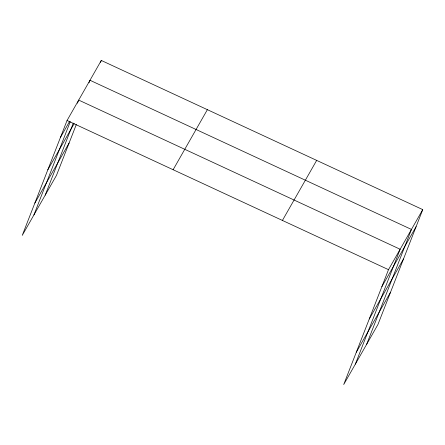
<?xml version="1.0" encoding="UTF-8"?>
<svg xmlns="http://www.w3.org/2000/svg" width="445" height="445" viewBox="0 0 445 445"><rect width="100%" height="100%" fill="white"/><g stroke="black" fill="none" stroke-linecap="round" stroke-linejoin="round"><path stroke-width="0.67" d="M422.75 209.612L388.496 269.664L343.707 384.552L377.955 324.5L422.75 209.612L101.293 60.448L67.045 120.5L22.25 235.388L56.504 175.336L76.329 124.483M33.898 214.968L70.288 121.624M77.458 103.234L78.442 100.715M45.201 195.149L73.28 123.12M89.011 82.787L89.99 80.267L411.447 229.431L366.652 344.319M100.559 62.339L101.293 60.448M355.349 364.132L400.144 249.25L78.687 100.081M60.409 137.522L69.654 121.307M47.815 169.818L74.193 123.577M34.843 203.092L69.097 143.04M173.122 169.723L207.376 109.67M282.419 220.442L316.668 160.389M381.86 286.686L416.114 226.633M369.272 318.982L403.52 258.929M356.295 352.256L390.549 292.204M67.045 120.5L388.496 269.664"/></g></svg>
